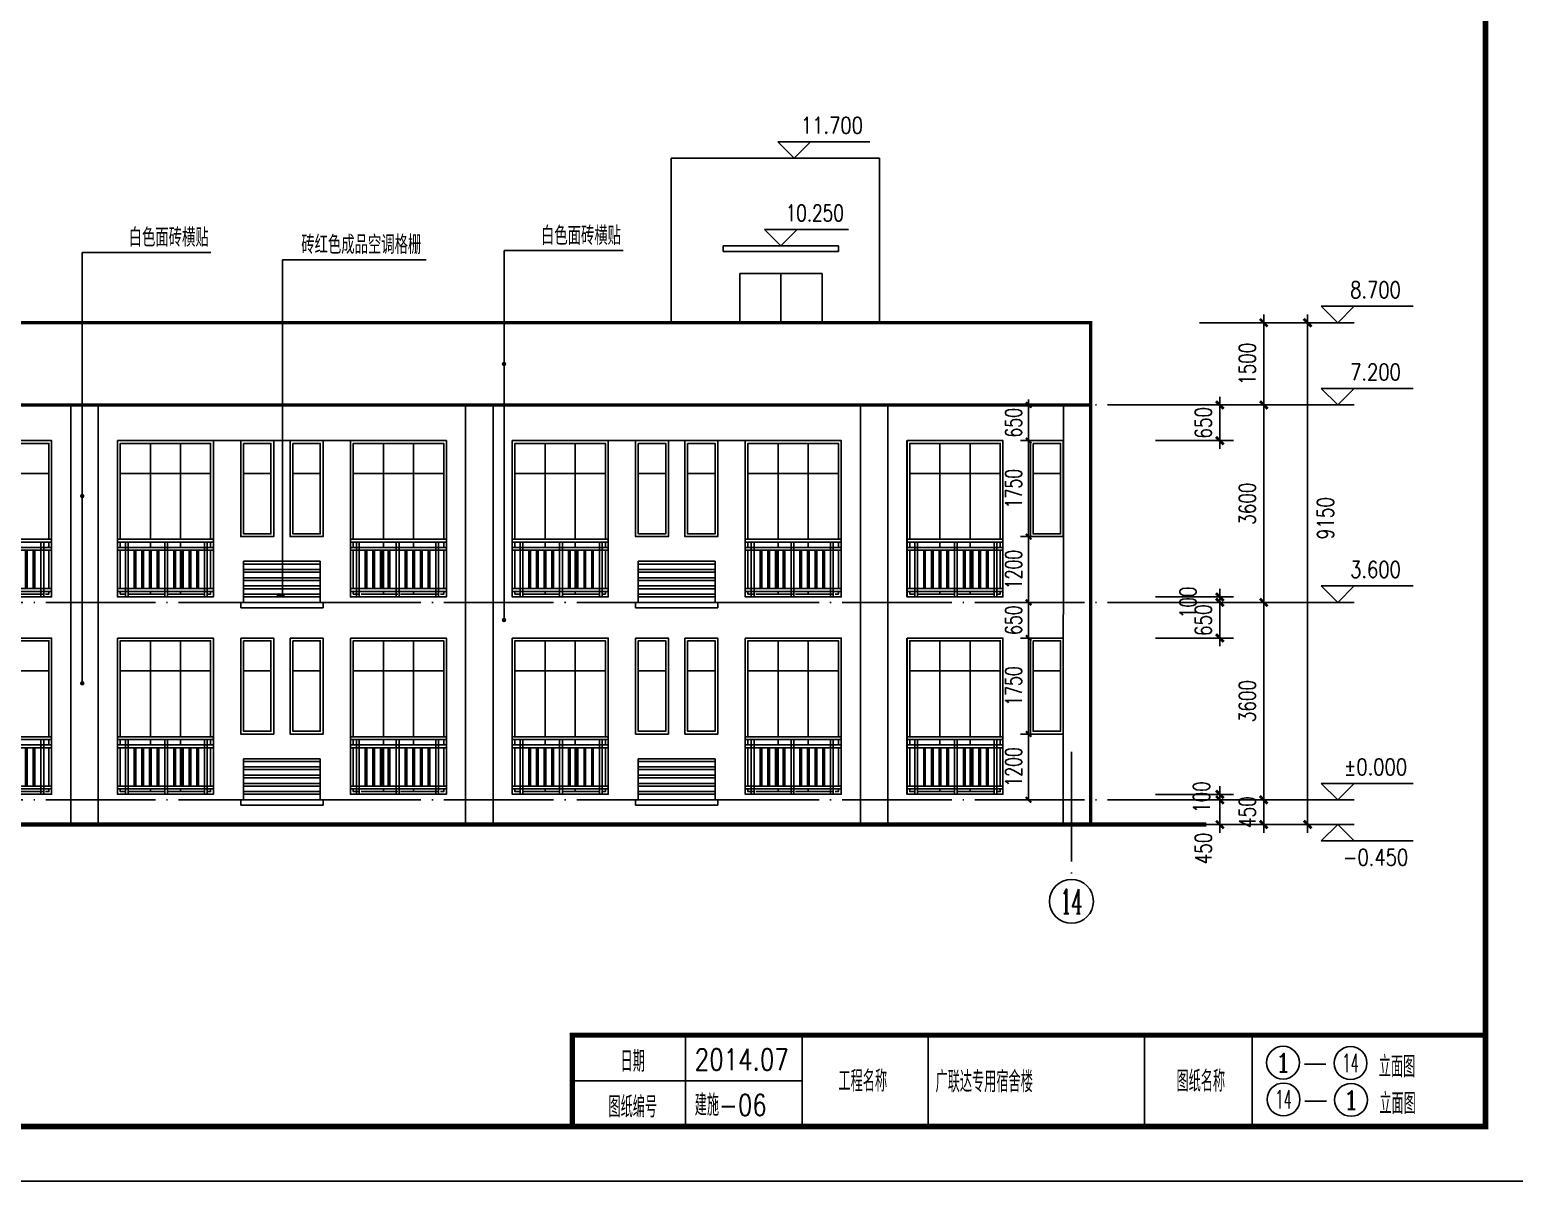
# Model space of a CAD drawing. Extents: x -105837 to 547563, y 466041 to 508041.
# Drawn here: x 223012 to 250088, y 466041 to 487041 of the extents above; entities that cross this region are included whole.
import ezdxf
from ezdxf.enums import TextEntityAlignment as Align

# ---------------------------------------------------------------- set-up
doc = ezdxf.new("R2010")
doc.units = 0
doc.header["$LTSCALE"] = 1000
doc.header["$MEASUREMENT"] = 0
doc.linetypes.add('DOTE', pattern=[2.42, 2, -0.2, 0.02, -0.2])
doc.layers.get('0').update_dxf_attribs({"linetype": 'CONTINUOUS'})
doc.layers.get('DEFPOINTS').update_dxf_attribs({"linetype": 'CONTINUOUS'})
for name, color, linetype in [('AXIS', 3, 'CONTINUOUS'), ('AXIS_TEXT', 7, 'CONTINUOUS'), ('COLUMN', 4, 'CONTINUOUS'), ('DIM_LEAD', 3, 'CONTINUOUS'), ('DOTE', 1, 'DOTE'), ('PUB_DIM', 3, 'CONTINUOUS'), ('PUB_TEXT', 7, 'CONTINUOUS'), ('PUB_TITLE', 4, 'CONTINUOUS'), ('SOLID_HATCH', 251, 'CONTINUOUS'), ('S详图索引', 7, 'CONTINUOUS'), ('T', 21, 'CONTINUOUS'), ('t-填充', 8, 'CONTINUOUS'), ('文字', 7, 'CONTINUOUS')]:
    doc.layers.add(name, color=color, linetype=linetype)
doc.styles.add('_TCH_DIM', font='SIMPLEX', dxfattribs={"bigfont": 'GBCBIG'})
doc.styles.add('_TCH_DIM_T3', font='SIMPLEX', dxfattribs={"width": 0.705882, "bigfont": 'GBCBIG'})
doc.styles.add('COMPLEX', font='COMPLEX.shx')
doc.styles.add('DIM_FONT', font='SIMPLEX.shx', dxfattribs={"width": 0.75})
doc.styles.add('国标仿宋', font='SIMPLEX.shx', dxfattribs={"width": 0.75, "bigfont": 'gbhzfs.shx'})
doc.dimstyles.new('_TCH_ARCH&&100', dxfattribs={"dimtxt": 297.5, "dimasz": 100, "dimexe": 250, "dimexo": 300, "dimgap": 126.25, "dimtad": 1, "dimdec": 0, "dimzin": 0, "dimdsep": 46, "dimtxsty": '_TCH_DIM_T3', "dimblk": 'ARCHTICK', "dimcen": 0.09, "dimclrt": 7, "dimazin": 2, "dimtfac": 1, "dimtdec": 0, "dimtix": 1, "dimtmove": 2, "dimatfit": 3, "dimfxl": 1, "dimtolj": 1, "dimtzin": 0, "dimarcsym": 0})
doc.dimstyles.new('DIMN', dxfattribs={"dimtxt": 300, "dimasz": 1, "dimexe": 250, "dimexo": 300, "dimgap": 150, "dimtad": 1, "dimdec": 0, "dimzin": 0, "dimdsep": 46, "dimtxsty": 'DIM_FONT', "dimblk": '_DIMX', "dimcen": 0.09, "dimclrt": 7, "dimadec": 0, "dimazin": 0, "dimtfac": 1, "dimtdec": 0, "dimtix": 1, "dimtmove": 2, "dimatfit": 3, "dimldrblk": '_DIMX', "dimfxl": 1, "dimtolj": 1, "dimtzin": 0, "dimarcsym": 0})

# ---------------------------------------------------------------- blocks, each defined once
blk = doc.blocks.new('13')
blk.add_lwpolyline([(282941, 114858), (284691, 114858), (284691, 112008), (282941, 112008)], close=True)
at = {"layer": 'T'}
for p, q in [((283541, 114808), (283541, 113058)), ((284091, 114808), (284091, 113058)), ((282991, 114258), (284641, 114258)), ((284691, 113058), (282991, 113058)), ((283541, 113008), (283541, 112908)), ((284091, 113008), (284091, 112908)), ((283541, 112858), (283541, 112158)), ((284091, 112858), (284091, 112158)), ((283541, 112108), (283541, 112058)), ((284091, 112108), (284091, 112058))]:
    blk.add_line(p, q, dxfattribs=at)
for points in [[(282991, 113058), (282991, 114808), (284641, 114808), (284641, 113058)], [(282991, 112908), (282991, 113008)], [(284641, 113008), (284641, 112908)], [(282991, 112158), (282991, 112858)], [(284641, 112858), (284641, 112158)], [(283086, 112058), (282991, 112058), (282991, 112108)], [(284641, 112108), (284641, 112058), (284581, 112058)], [(283806, 112058), (283136, 112058)], [(284531, 112058), (283856, 112058)]]:
    blk.add_lwpolyline(points, dxfattribs=at)
blk = doc.blocks.new('LG3')
at = {"color": 163, "linetype": 'Continuous'}
for p, q in [((1016666, 455107), (1018416, 455107)), ((1016666, 455057), (1018416, 455057)), ((1016666, 454957), (1018416, 454957)), ((1016666, 454907), (1018416, 454907)), ((1016811, 455057), (1016811, 454057)), ((1016861, 455057), (1016861, 454057)), ((1016971, 454907), (1016971, 454207)), ((1017001, 454907), (1017001, 454207)), ((1017111, 454907), (1017111, 454207)), ((1017141, 454907), (1017141, 454207)), ((1017251, 454907), (1017251, 454207)), ((1017281, 454907), (1017281, 454207)), ((1017391, 454907), (1017391, 454207)), ((1017421, 454907), (1017421, 454207)), ((1017531, 455057), (1017531, 454057)), ((1017581, 455057), (1017581, 454057)), ((1017696, 454907), (1017696, 454207)), ((1017726, 454907), (1017726, 454207)), ((1017836, 454907), (1017836, 454207)), ((1017866, 454907), (1017866, 454207)), ((1017976, 454907), (1017976, 454207)), ((1018006, 454907), (1018006, 454207)), ((1018116, 454907), (1018116, 454207)), ((1018146, 454907), (1018146, 454207)), ((1018256, 455057), (1018256, 454057)), ((1018306, 455057), (1018306, 454057)), ((1016666, 454207), (1018416, 454207)), ((1016666, 454157), (1018416, 454157))]:
    blk.add_line(p, q, dxfattribs=at)
blk = doc.blocks.new('_axiso')
blk.add_circle((0, 0), 0.5)
at = {"layer": 'AXIS_TEXT', "style": 'COMPLEX', "width": 1.041667}
blk.add_attdef('A', text='', height=0.56, dxfattribs=at).set_placement((-0.25, -0.28), (0.25, -0.28), align=Align.FIT)
blk = doc.blocks.new('_DIMX')
blk.add_line((-150, 0), (150, 0))
at = {"const_width": 50}
blk.add_lwpolyline([(-70, -70), (70, 70)], dxfattribs=at)
blk = doc.blocks.new('*D830')
at = {"layer": 'DEFPOINTS', "color": 0, "transparency": 16777216}
for p in [(244047, 481697, -324853), (244047, 472547), (246318, 472547)]:
    blk.add_point(p, dxfattribs=at)
at = {"layer": 'PUB_DIM', "color": 0, "lineweight": -2, "transparency": 16777216}
for p, q in [((244347, 481697), (246568, 481697)), ((246318, 481696), (246318, 472548)), ((244347, 472547), (246568, 472547))]:
    blk.add_line(p, q, dxfattribs=at)
for p, rotation in [((246318, 481697), 90), ((246318, 472547), 270)]:
    blk.add_blockref('_DIMX', p, dxfattribs=dict(at, rotation=rotation))
at = {"layer": 'PUB_DIM', "color": 7, "transparency": 16777216, "insert": (246645, 478133), "char_height": 300, "attachment_point": 5, "rotation": 90, "style": 'DIM_FONT'}
blk.add_mtext('\\A1;9150', dxfattribs=at)
blk = doc.blocks.new('*D831')
at = {"layer": 'DEFPOINTS', "color": 0, "transparency": 16777216}
for p in [(244047, 476597), (244047, 472997), (245518, 472997)]:
    blk.add_point(p, dxfattribs=at)
at = {"layer": 'PUB_DIM', "color": 0, "lineweight": -2, "transparency": 16777216}
for p, q in [((244347, 476597), (245768, 476597)), ((245518, 476596), (245518, 472998)), ((244347, 472997), (245768, 472997))]:
    blk.add_line(p, q, dxfattribs=at)
for p, rotation in [((245518, 476597), 90), ((245518, 472997), 270)]:
    blk.add_blockref('_DIMX', p, dxfattribs=dict(at, rotation=rotation))
at = {"layer": 'PUB_DIM', "color": 7, "transparency": 16777216, "insert": (245218, 474797), "char_height": 300, "attachment_point": 5, "rotation": 90, "style": 'DIM_FONT'}
blk.add_mtext('\\A1;3600', dxfattribs=at)
blk = doc.blocks.new('*D832')
at = {"layer": 'DEFPOINTS', "color": 0, "transparency": 16777216}
for p in [(244047, 472997), (244047, 472547), (245518, 472547)]:
    blk.add_point(p, dxfattribs=at)
at = {"layer": 'PUB_DIM', "color": 0, "lineweight": -2, "transparency": 16777216}
for p, q in [((244347, 472997), (245768, 472997)), ((245518, 472998), (245518, 472999)), ((245518, 472997), (245518, 472547)), ((244347, 472547), (245768, 472547)), ((245518, 472546), (245518, 472545))]:
    blk.add_line(p, q, dxfattribs=at)
for p, rotation in [((245518, 472997), 270), ((245518, 472547), 90)]:
    blk.add_blockref('_DIMX', p, dxfattribs=dict(at, rotation=rotation))
at = {"layer": 'PUB_DIM', "color": 7, "transparency": 16777216, "insert": (245218, 472772), "char_height": 300, "attachment_point": 5, "rotation": 90, "style": 'DIM_FONT'}
blk.add_mtext('\\A1;450', dxfattribs=at)
blk = doc.blocks.new('*D833')
at = {"layer": 'DEFPOINTS', "color": 0, "transparency": 16777216}
for p in [(243247, 473097, 1273), (243247, 472997, 1273), (244718, 472997)]:
    blk.add_point(p, dxfattribs=at)
at = {"layer": 'PUB_DIM', "color": 0, "lineweight": -2, "transparency": 16777216}
for p, q in [((243547, 473097), (244968, 473097)), ((244718, 473098), (244718, 473099)), ((244718, 473097), (244718, 472997)), ((243547, 472997), (244968, 472997)), ((244718, 472996), (244718, 472995))]:
    blk.add_line(p, q, dxfattribs=at)
for p, rotation in [((244718, 473097), 270), ((244718, 472997), 90)]:
    blk.add_blockref('_DIMX', p, dxfattribs=dict(at, rotation=rotation))
at = {"layer": 'PUB_DIM', "color": 7, "transparency": 16777216, "insert": (244384, 473047), "char_height": 300, "attachment_point": 5, "rotation": 90, "style": 'DIM_FONT'}
blk.add_mtext('\\A1;100', dxfattribs=at)
blk = doc.blocks.new('*D834')
at = {"layer": 'DEFPOINTS', "color": 0, "transparency": 16777216}
for p in [(243247, 472997), (243247, 472547), (244718, 472547)]:
    blk.add_point(p, dxfattribs=at)
at = {"layer": 'PUB_DIM', "color": 0, "lineweight": -2, "transparency": 16777216}
for p, q in [((243547, 472997), (244968, 472997)), ((244718, 472996), (244718, 472548)), ((243547, 472547), (244968, 472547))]:
    blk.add_line(p, q, dxfattribs=at)
for p, rotation in [((244718, 472997), 90), ((244718, 472547), 270)]:
    blk.add_blockref('_DIMX', p, dxfattribs=dict(at, rotation=rotation))
at = {"layer": 'PUB_DIM', "color": 7, "transparency": 16777216, "insert": (244418, 472109), "char_height": 300, "attachment_point": 5, "rotation": 90, "style": 'DIM_FONT'}
blk.add_mtext('\\A1;450', dxfattribs=at)
blk = doc.blocks.new('*D835')
at = {"layer": 'DEFPOINTS', "color": 0, "transparency": 16777216}
for p in [(243247, 476597), (243247, 475947), (244718, 475947)]:
    blk.add_point(p, dxfattribs=at)
at = {"layer": 'PUB_DIM', "color": 0, "lineweight": -2, "transparency": 16777216}
for p, q in [((243547, 476597), (244968, 476597)), ((244718, 476598), (244718, 476599)), ((244718, 476597), (244718, 475947)), ((243547, 475947), (244968, 475947)), ((244718, 475946), (244718, 475945))]:
    blk.add_line(p, q, dxfattribs=at)
for p, rotation in [((244718, 476597), 270), ((244718, 475947), 90)]:
    blk.add_blockref('_DIMX', p, dxfattribs=dict(at, rotation=rotation))
at = {"layer": 'PUB_DIM', "color": 7, "transparency": 16777216, "insert": (244418, 476272), "char_height": 300, "attachment_point": 5, "rotation": 90, "style": 'DIM_FONT'}
blk.add_mtext('\\A1;650', dxfattribs=at)
blk = doc.blocks.new('*D837')
at = {"layer": 'DEFPOINTS', "color": 0, "transparency": 16777216}
for p in [(244047, 481697), (244047, 480197), (245518, 480197)]:
    blk.add_point(p, dxfattribs=at)
at = {"layer": 'PUB_DIM', "color": 0, "lineweight": -2, "transparency": 16777216}
for p, q in [((244347, 481697), (245768, 481697)), ((245518, 481696), (245518, 480198)), ((244347, 480197), (245768, 480197))]:
    blk.add_line(p, q, dxfattribs=at)
for p, rotation in [((245518, 481697), 90), ((245518, 480197), 270)]:
    blk.add_blockref('_DIMX', p, dxfattribs=dict(at, rotation=rotation))
at = {"layer": 'PUB_DIM', "color": 7, "transparency": 16777216, "insert": (245218, 480947), "char_height": 300, "attachment_point": 5, "rotation": 90, "style": 'DIM_FONT'}
blk.add_mtext('\\A1;1500', dxfattribs=at)
blk = doc.blocks.new('*D838')
at = {"layer": 'DEFPOINTS', "color": 0, "transparency": 16777216}
for p in [(244047, 480197), (244047, 476597), (245518, 476597)]:
    blk.add_point(p, dxfattribs=at)
at = {"layer": 'PUB_DIM', "color": 0, "lineweight": -2, "transparency": 16777216}
for p, q in [((244347, 480197), (245768, 480197)), ((245518, 480196), (245518, 476598)), ((244347, 476597), (245768, 476597))]:
    blk.add_line(p, q, dxfattribs=at)
for p, rotation in [((245518, 480197), 90), ((245518, 476597), 270)]:
    blk.add_blockref('_DIMX', p, dxfattribs=dict(at, rotation=rotation))
at = {"layer": 'PUB_DIM', "color": 7, "transparency": 16777216, "insert": (245218, 478397), "char_height": 300, "attachment_point": 5, "rotation": 90, "style": 'DIM_FONT'}
blk.add_mtext('\\A1;3600', dxfattribs=at)
blk = doc.blocks.new('*D839')
at = {"layer": 'DEFPOINTS', "color": 0, "transparency": 16777216}
for p in [(243247, 476697, 1273), (243247, 476597, 1273), (244718, 476597)]:
    blk.add_point(p, dxfattribs=at)
at = {"layer": 'PUB_DIM', "color": 0, "lineweight": -2, "transparency": 16777216}
for p, q in [((243547, 476697), (244968, 476697)), ((243547, 476597), (244968, 476597)), ((244718, 476698), (244718, 476699)), ((244718, 476697), (244718, 476597)), ((244718, 476596), (244718, 476595))]:
    blk.add_line(p, q, dxfattribs=at)
for p, rotation in [((244718, 476697), 270), ((244718, 476597), 90)]:
    blk.add_blockref('_DIMX', p, dxfattribs=dict(at, rotation=rotation))
at = {"layer": 'PUB_DIM', "color": 7, "transparency": 16777216, "insert": (244136, 476597), "char_height": 300, "attachment_point": 5, "rotation": 90, "style": 'DIM_FONT'}
blk.add_mtext('\\A1;100', dxfattribs=at)
blk = doc.blocks.new('*D841')
at = {"layer": 'DEFPOINTS', "color": 0, "transparency": 16777216}
for p in [(243247, 480197), (243247, 479547), (244718, 479547)]:
    blk.add_point(p, dxfattribs=at)
at = {"layer": 'PUB_DIM', "color": 0, "lineweight": -2, "transparency": 16777216}
for p, q in [((243547, 480197), (244968, 480197)), ((244718, 480198), (244718, 480199)), ((244718, 480197), (244718, 479547)), ((243547, 479547), (244968, 479547)), ((244718, 479546), (244718, 479545))]:
    blk.add_line(p, q, dxfattribs=at)
for p, rotation in [((244718, 480197), 270), ((244718, 479547), 90)]:
    blk.add_blockref('_DIMX', p, dxfattribs=dict(at, rotation=rotation))
at = {"layer": 'PUB_DIM', "color": 7, "transparency": 16777216, "insert": (244418, 479872), "char_height": 300, "attachment_point": 5, "rotation": 90, "style": 'DIM_FONT'}
blk.add_mtext('\\A1;650', dxfattribs=at)
blk = doc.blocks.new('_ArchTick')
at = {"color": 0, "linetype": 'ByBlock', "const_width": 0.4}
blk.add_lwpolyline([(-0.5, -0.5), (0.5, 0.5)], dxfattribs=at)
blk = doc.blocks.new('*D946')
at = {"layer": 'DEFPOINTS', "color": 0, "transparency": 16777216}
for p in [(240780, 480197), (241230, 480197), (240780, 479547)]:
    blk.add_point(p, dxfattribs=at)
at = {"layer": 'PUB_DIM', "color": 0, "lineweight": -2, "transparency": 16777216}
for p, q in [((241080, 480197), (241480, 480197)), ((241230, 480197), (241230, 480297)), ((241230, 479547), (241230, 480197)), ((241080, 479547), (241480, 479547)), ((241230, 479547), (241230, 479447))]:
    blk.add_line(p, q, dxfattribs=at)
at = {"layer": 'PUB_DIM', "color": 0, "lineweight": -2, "transparency": 16777216, "xscale": 100, "yscale": 100, "zscale": 100}
for p, rotation in [((241230, 480197), 270), ((241230, 479547), 90)]:
    blk.add_blockref('_ArchTick', p, dxfattribs=dict(at, rotation=rotation))
at = {"layer": 'PUB_DIM', "color": 7, "transparency": 16777216, "insert": (240955, 479872), "char_height": 297.5, "attachment_point": 5, "rotation": 90, "style": '_TCH_DIM_T3'}
blk.add_mtext('\\A1;650', dxfattribs=at)
blk = doc.blocks.new('*D947')
at = {"layer": 'DEFPOINTS', "color": 0, "transparency": 16777216}
for p in [(240780, 479547), (241230, 479547), (240780, 477797)]:
    blk.add_point(p, dxfattribs=at)
at = {"layer": 'PUB_DIM', "color": 0, "lineweight": -2, "transparency": 16777216}
for p, q in [((241080, 479547), (241480, 479547)), ((241230, 477797), (241230, 479547)), ((241080, 477797), (241480, 477797))]:
    blk.add_line(p, q, dxfattribs=at)
at = {"layer": 'PUB_DIM', "color": 0, "lineweight": -2, "transparency": 16777216, "xscale": 100, "yscale": 100, "zscale": 100}
for p, rotation in [((241230, 479547), 90), ((241230, 477797), 270)]:
    blk.add_blockref('_ArchTick', p, dxfattribs=dict(at, rotation=rotation))
at = {"layer": 'PUB_DIM', "color": 7, "transparency": 16777216, "insert": (240955, 478672), "char_height": 297.5, "attachment_point": 5, "rotation": 90, "style": '_TCH_DIM_T3'}
blk.add_mtext('\\A1;1750', dxfattribs=at)
blk = doc.blocks.new('*D948')
at = {"layer": 'DEFPOINTS', "color": 0, "transparency": 16777216}
for p in [(240780, 477797), (241230, 477797), (240780, 476597)]:
    blk.add_point(p, dxfattribs=at)
at = {"layer": 'PUB_DIM', "color": 0, "lineweight": -2, "transparency": 16777216}
for p, q in [((241080, 477797), (241480, 477797)), ((241230, 476597), (241230, 477797)), ((241080, 476597), (241480, 476597))]:
    blk.add_line(p, q, dxfattribs=at)
at = {"layer": 'PUB_DIM', "color": 0, "lineweight": -2, "transparency": 16777216, "xscale": 100, "yscale": 100, "zscale": 100}
for p, rotation in [((241230, 477797), 90), ((241230, 476597), 270)]:
    blk.add_blockref('_ArchTick', p, dxfattribs=dict(at, rotation=rotation))
at = {"layer": 'PUB_DIM', "color": 7, "transparency": 16777216, "insert": (240955, 477197), "char_height": 297.5, "attachment_point": 5, "rotation": 90, "style": '_TCH_DIM_T3'}
blk.add_mtext('\\A1;1200', dxfattribs=at)
blk = doc.blocks.new('*D949')
at = {"layer": 'DEFPOINTS', "color": 0, "transparency": 16777216}
for p in [(240780, 476597), (241230, 476597), (240780, 475947)]:
    blk.add_point(p, dxfattribs=at)
at = {"layer": 'PUB_DIM', "color": 0, "lineweight": -2, "transparency": 16777216}
for p, q in [((241080, 476597), (241480, 476597)), ((241230, 476597), (241230, 476697)), ((241230, 475947), (241230, 476597)), ((241080, 475947), (241480, 475947)), ((241230, 475947), (241230, 475847))]:
    blk.add_line(p, q, dxfattribs=at)
at = {"layer": 'PUB_DIM', "color": 0, "lineweight": -2, "transparency": 16777216, "xscale": 100, "yscale": 100, "zscale": 100}
for p, rotation in [((241230, 476597), 270), ((241230, 475947), 90)]:
    blk.add_blockref('_ArchTick', p, dxfattribs=dict(at, rotation=rotation))
at = {"layer": 'PUB_DIM', "color": 7, "transparency": 16777216, "insert": (240955, 476272), "char_height": 297.5, "attachment_point": 5, "rotation": 90, "style": '_TCH_DIM_T3'}
blk.add_mtext('\\A1;650', dxfattribs=at)
blk = doc.blocks.new('*D950')
at = {"layer": 'DEFPOINTS', "color": 0, "transparency": 16777216}
for p in [(240780, 475947), (241230, 475947), (240780, 474197)]:
    blk.add_point(p, dxfattribs=at)
at = {"layer": 'PUB_DIM', "color": 0, "lineweight": -2, "transparency": 16777216}
for p, q in [((241080, 475947), (241480, 475947)), ((241230, 474197), (241230, 475947)), ((241080, 474197), (241480, 474197))]:
    blk.add_line(p, q, dxfattribs=at)
at = {"layer": 'PUB_DIM', "color": 0, "lineweight": -2, "transparency": 16777216, "xscale": 100, "yscale": 100, "zscale": 100}
for p, rotation in [((241230, 475947), 90), ((241230, 474197), 270)]:
    blk.add_blockref('_ArchTick', p, dxfattribs=dict(at, rotation=rotation))
at = {"layer": 'PUB_DIM', "color": 7, "transparency": 16777216, "insert": (240955, 475072), "char_height": 297.5, "attachment_point": 5, "rotation": 90, "style": '_TCH_DIM_T3'}
blk.add_mtext('\\A1;1750', dxfattribs=at)
blk = doc.blocks.new('*D951')
at = {"layer": 'DEFPOINTS', "color": 0, "transparency": 16777216}
for p in [(240780, 474197), (241230, 474197), (240780, 472997)]:
    blk.add_point(p, dxfattribs=at)
at = {"layer": 'PUB_DIM', "color": 0, "lineweight": -2, "transparency": 16777216}
for p, q in [((241080, 474197), (241480, 474197)), ((241230, 472997), (241230, 474197)), ((241080, 472997), (241480, 472997))]:
    blk.add_line(p, q, dxfattribs=at)
at = {"layer": 'PUB_DIM', "color": 0, "lineweight": -2, "transparency": 16777216, "xscale": 100, "yscale": 100, "zscale": 100}
for p, rotation in [((241230, 474197), 90), ((241230, 472997), 270)]:
    blk.add_blockref('_ArchTick', p, dxfattribs=dict(at, rotation=rotation))
at = {"layer": 'PUB_DIM', "color": 7, "transparency": 16777216, "insert": (240955, 473597), "char_height": 297.5, "attachment_point": 5, "rotation": 90, "style": '_TCH_DIM_T3'}
blk.add_mtext('\\A1;1200', dxfattribs=at)

msp = doc.modelspace()

# ---------------------------------------------------------------- hatches: boundary and pattern name
at = {"layer": 't-填充'}
h = msp.add_hatch(color=256, dxfattribs=at)
edge = h.paths.add_edge_path()
edge.add_arc((227554.75683, 476727.01487), 28.06869, 0, 360)

# ---------------------------------------------------------------- linework, layer by layer
for p, q in [((234711.82161, 484697.42869, -326125.57455), (238511.82161, 484697.42869, -326125.57455)), ((234711.82161, 484697.42869, -326125.57455), (234711.82161, 481697.42869, -326125.57455)), ((238511.82161, 484697.42869, -326125.57455), (238511.82161, 481697.42869, -326125.57455)), ((235661.82161, 483097.42869, -326125.57455), (237761.82161, 483097.42869, -326125.57455)), ((235661.82161, 483097.42869, -326125.57455), (235661.82161, 482997.42869, -326125.57455)), ((235661.82161, 482997.42869, -326125.57455), (237761.82161, 482997.42869, -326125.57455)), ((235961.82161, 482597.42869, -326125.57455), (237461.82161, 482597.42869, -326125.57455)), ((235961.82161, 482597.42869, -326125.57455), (235961.82161, 481697.42869, -326125.57455)), ((236711.82161, 482597.42869, -326125.57455), (236711.82161, 481697.42869, -326125.57455)), ((237461.82161, 482597.42869, -326125.57455), (237461.82161, 481697.42869, -326125.57455)), ((223761.82161, 472547.42869, -1272.79221), (223761.82161, 480197.42869, -356290.47577)), ((224261.82161, 480197.42869, -356290.47577), (224261.82161, 472547.42869, -1272.79221)), ((230961.82161, 472547.42869, -1272.79221), (230961.82161, 480197.42869, -356290.47577)), ((231461.82161, 480197.42869, -356290.47577), (231461.82161, 472547.42869, -1272.79221)), ((238161.82161, 472547.42869, -1272.79221), (238161.82161, 480197.42869, -356290.47577)), ((238661.82161, 480197.42869, -356290.47577), (238661.82161, 472547.42869, -1272.79221)), ((241868.59202, 480197.42869, -326125.57455), (241861.82161, 472547.42869, -1272.79221)), ((217411.82161, 479547.42869, -326125.57455), (223411.82161, 479547.42869, -326125.57455)), ((223411.82161, 479547.42869, -326125.57455), (223411.82161, 476697.42869, -326125.57455)), ((224611.82161, 479547.42869, -326125.57455), (230611.82161, 479547.42869, -326125.57455)), ((224611.82161, 479547.42869, -326125.57455), (224611.82161, 476697.42869, -326125.57455)), ((226361.82161, 479547.42869, -326125.57455), (226361.82161, 476697.42869, -326125.57455)), ((228861.82161, 479547.42869, -326125.57455), (228861.82161, 476697.42869, -326125.57455)), ((230611.82161, 479547.42869, -326125.57455), (230611.82161, 476697.42869, -326125.57455)), ((231811.82161, 479547.42869, -326125.57455), (237811.82161, 479547.42869, -326125.57455)), ((231811.82161, 479547.42869, -326125.57455), (231811.82161, 476697.42869, -326125.57455)), ((233561.82161, 479547.42869, -326125.57455), (233561.82161, 476697.42869, -326125.57455)), ((236061.82161, 479547.42869, -326125.57455), (236061.82161, 476697.42869, -326125.57455)), ((237811.82161, 479547.42869, -326125.57455), (237811.82161, 476697.42869, -326125.57455)), ((239011.82161, 479547.42869, -326125.57455), (239011.82161, 476697.42869, -326125.57455)), ((239011.82161, 479547.42869, -326125.57455), (239011.82161, 476697.42869, -326125.57455)), ((240761.82161, 479547.42869, -326125.57455), (240761.82161, 476697.42869, -326125.57455)), ((226911.82161, 478947.42869, -326125.57455), (227411.82161, 478947.42869, -326125.57455)), ((227811.82161, 478947.42869, -326125.57455), (228311.82161, 478947.42869, -326125.57455)), ((234111.82161, 478947.42869, -326125.57455), (234611.82161, 478947.42869, -326125.57455)), ((235011.82161, 478947.42869, -326125.57455), (235511.82161, 478947.42869, -326125.57455)), ((241311.82161, 478947.42869, -326125.57455), (241811.82161, 478947.42869, -326125.57455)), ((223411.82161, 476697.42869, -326125.57455), (221661.82161, 476697.42869, -326125.57455)), ((226361.82161, 476697.42869, -326125.57455), (224611.82161, 476697.42869, -326125.57455)), ((226861.82161, 476597.42869, -326125.57455), (228361.82161, 476597.42869, -326125.57455)), ((226861.82161, 476497.42869, -326125.57455), (226861.82161, 476597.42869, -326125.57455)), ((228361.82161, 476597.42869, -326125.57455), (228361.82161, 476497.42869, -326125.57455)), ((230611.82161, 476697.42869, -326125.57455), (228861.82161, 476697.42869, -326125.57455)), ((233561.82161, 476697.42869, -326125.57455), (231811.82161, 476697.42869, -326125.57455)), ((234061.82161, 476597.42869, -326125.57455), (235561.82161, 476597.42869, -326125.57455)), ((234061.82161, 476497.42869, -326125.57455), (234061.82161, 476597.42869, -326125.57455)), ((235561.82161, 476597.42869, -326125.57455), (235561.82161, 476497.42869, -326125.57455)), ((237811.82161, 476697.42869, -326125.57455), (236061.82161, 476697.42869, -326125.57455)), ((240761.82161, 476697.42869, -326125.57455), (239011.82161, 476697.42869, -326125.57455)), ((228361.82161, 476497.42869, -326125.57455), (226861.82161, 476497.42869, -326125.57455)), ((235561.82161, 476497.42869, -326125.57455), (234061.82161, 476497.42869, -326125.57455)), ((223411.82161, 475947.42869, -1272.79221), (223411.82161, 473097.42869, -1272.79221)), ((224611.82161, 475947.42869, -1272.79221), (224611.82161, 473097.42869, -1272.79221)), ((226361.82161, 475947.42869, -1272.79221), (226361.82161, 473097.42869, -1272.79221)), ((228861.82161, 475947.42869, -1272.79221), (228861.82161, 473097.42869, -1272.79221)), ((230611.82161, 475947.42869, -1272.79221), (230611.82161, 473097.42869, -1272.79221)), ((231811.82161, 475947.42869, -1272.79221), (231811.82161, 473097.42869, -1272.79221)), ((233561.82161, 475947.42869, -1272.79221), (233561.82161, 473097.42869, -1272.79221)), ((236061.82161, 475947.42869, -1272.79221), (236061.82161, 473097.42869, -1272.79221)), ((237811.82161, 475947.42869, -1272.79221), (237811.82161, 473097.42869, -1272.79221)), ((239011.82161, 475947.42869, -1272.79221), (239011.82161, 473097.42869, -1272.79221)), ((239011.82161, 475947.42869, -1272.79221), (239011.82161, 473097.42869, -1272.79221)), ((240761.82161, 475947.42869, -1272.79221), (240761.82161, 473097.42869, -1272.79221)), ((226911.82161, 475347.42869, -1272.79221), (227411.82161, 475347.42869, -1272.79221)), ((227811.82161, 475347.42869, -1272.79221), (228311.82161, 475347.42869, -1272.79221)), ((234111.82161, 475347.42869, -1272.79221), (234611.82161, 475347.42869, -1272.79221)), ((235011.82161, 475347.42869, -1272.79221), (235511.82161, 475347.42869, -1272.79221)), ((241311.82161, 475347.42869, -1272.79221), (241811.82161, 475347.42869, -1272.79221)), ((223411.82161, 473097.42869, -1272.79221), (221661.82161, 473097.42869, -1272.79221)), ((226361.82161, 473097.42869, -1272.79221), (224611.82161, 473097.42869, -1272.79221)), ((230611.82161, 473097.42869, -1272.79221), (228861.82161, 473097.42869, -1272.79221)), ((233561.82161, 473097.42869, -1272.79221), (231811.82161, 473097.42869, -1272.79221)), ((237811.82161, 473097.42869, -1272.79221), (236061.82161, 473097.42869, -1272.79221)), ((240761.82161, 473097.42869, -1272.79221), (239011.82161, 473097.42869, -1272.79221)), ((226861.82161, 472997.42869, -1272.79221), (228361.82161, 472997.42869, -1272.79221)), ((226861.82161, 472897.42869, -1272.79221), (226861.82161, 472997.42869, -1272.79221)), ((228361.82161, 472897.42869, -1272.79221), (226861.82161, 472897.42869, -1272.79221)), ((228361.82161, 472997.42869, -1272.79221), (228361.82161, 472897.42869, -1272.79221)), ((234061.82161, 472997.42869, -1272.79221), (235561.82161, 472997.42869, -1272.79221)), ((234061.82161, 472897.42869, -1272.79221), (234061.82161, 472997.42869, -1272.79221)), ((235561.82161, 472897.42869, -1272.79221), (234061.82161, 472897.42869, -1272.79221)), ((235561.82161, 472997.42869, -1272.79221), (235561.82161, 472897.42869, -1272.79221))]:
    msp.add_line(p, q)
at = {"color": 8, "linetype": 'Continuous'}
msp.add_line((237761.82161, 483097.42869, -326125.57455), (237761.82161, 482997.42869, -326125.57455), dxfattribs=at)
at = {"color": 163, "linetype": 'Continuous'}
for p, q in [((226911.82161, 477347.42869, -326125.57455), (228311.82161, 477347.42869, -326125.57455)), ((226911.82161, 476597.42869, -326125.57455), (226911.82161, 477347.42869, -326125.57455)), ((226911.82161, 477297.42869, -326125.57455), (228311.82161, 477297.42869, -326125.57455)), ((226911.82161, 477197.42869, -326125.57455), (228311.82161, 477197.42869, -326125.57455)), ((226911.82161, 477147.42869, -326125.57455), (228311.82161, 477147.42869, -326125.57455)), ((228311.82161, 477347.42869, -326125.57455), (228311.82161, 476597.42869, -326125.57455)), ((234111.82161, 477347.42869, -326125.57455), (235511.82161, 477347.42869, -326125.57455)), ((234111.82161, 476597.42869, -326125.57455), (234111.82161, 477347.42869, -326125.57455)), ((234111.82161, 477297.42869, -326125.57455), (235511.82161, 477297.42869, -326125.57455)), ((234111.82161, 477197.42869, -326125.57455), (235511.82161, 477197.42869, -326125.57455)), ((234111.82161, 477147.42869, -326125.57455), (235511.82161, 477147.42869, -326125.57455)), ((235511.82161, 477347.42869, -326125.57455), (235511.82161, 476597.42869, -326125.57455)), ((226911.82161, 477047.42869, -326125.57455), (228311.82161, 477047.42869, -326125.57455)), ((226911.82161, 476997.42869, -326125.57455), (228311.82161, 476997.42869, -326125.57455)), ((226911.82161, 476897.42869, -326125.57455), (228311.82161, 476897.42869, -326125.57455)), ((226911.82161, 476847.42869, -326125.57455), (228311.82161, 476847.42869, -326125.57455)), ((234111.82161, 477047.42869, -326125.57455), (235511.82161, 477047.42869, -326125.57455)), ((234111.82161, 476997.42869, -326125.57455), (235511.82161, 476997.42869, -326125.57455)), ((234111.82161, 476897.42869, -326125.57455), (235511.82161, 476897.42869, -326125.57455)), ((234111.82161, 476847.42869, -326125.57455), (235511.82161, 476847.42869, -326125.57455)), ((226911.82161, 476747.42869, -326125.57455), (228311.82161, 476747.42869, -326125.57455)), ((226911.82161, 476697.42869, -326125.57455), (228311.82161, 476697.42869, -326125.57455)), ((234111.82161, 476747.42869, -326125.57455), (235511.82161, 476747.42869, -326125.57455)), ((234111.82161, 476697.42869, -326125.57455), (235511.82161, 476697.42869, -326125.57455)), ((226911.82161, 473747.42869, -1272.79221), (228311.82161, 473747.42869, -1272.79221)), ((226911.82161, 472997.42869, -1272.79221), (226911.82161, 473747.42869, -1272.79221)), ((226911.82161, 473697.42869, -1272.79221), (228311.82161, 473697.42869, -1272.79221)), ((226911.82161, 473597.42869, -1272.79221), (228311.82161, 473597.42869, -1272.79221)), ((228311.82161, 473747.42869, -1272.79221), (228311.82161, 472997.42869, -1272.79221)), ((234111.82161, 473747.42869, -1272.79221), (235511.82161, 473747.42869, -1272.79221)), ((234111.82161, 472997.42869, -1272.79221), (234111.82161, 473747.42869, -1272.79221)), ((234111.82161, 473697.42869, -1272.79221), (235511.82161, 473697.42869, -1272.79221)), ((234111.82161, 473597.42869, -1272.79221), (235511.82161, 473597.42869, -1272.79221)), ((235511.82161, 473747.42869, -1272.79221), (235511.82161, 472997.42869, -1272.79221)), ((226911.82161, 473547.42869, -1272.79221), (228311.82161, 473547.42869, -1272.79221)), ((226911.82161, 473447.42869, -1272.79221), (228311.82161, 473447.42869, -1272.79221)), ((226911.82161, 473397.42869, -1272.79221), (228311.82161, 473397.42869, -1272.79221)), ((226911.82161, 473297.42869, -1272.79221), (228311.82161, 473297.42869, -1272.79221)), ((234111.82161, 473547.42869, -1272.79221), (235511.82161, 473547.42869, -1272.79221)), ((234111.82161, 473447.42869, -1272.79221), (235511.82161, 473447.42869, -1272.79221)), ((234111.82161, 473397.42869, -1272.79221), (235511.82161, 473397.42869, -1272.79221)), ((234111.82161, 473297.42869, -1272.79221), (235511.82161, 473297.42869, -1272.79221)), ((226911.82161, 473247.42869, -1272.79221), (228311.82161, 473247.42869, -1272.79221)), ((226911.82161, 473147.42869, -1272.79221), (228311.82161, 473147.42869, -1272.79221)), ((226911.82161, 473097.42869, -1272.79221), (228311.82161, 473097.42869, -1272.79221)), ((234111.82161, 473247.42869, -1272.79221), (235511.82161, 473247.42869, -1272.79221)), ((234111.82161, 473147.42869, -1272.79221), (235511.82161, 473147.42869, -1272.79221)), ((234111.82161, 473097.42869, -1272.79221), (235511.82161, 473097.42869, -1272.79221))]:
    msp.add_line(p, q, dxfattribs=at)
for points, const_width, elevation in [([(194862.26051, 481697.42869), (242361.82161, 481697.42869), (242361.82161, 472547.42869)], 60, -1272.79221), ([(242361.82161, 480197.42869), (194862.26051, 480197.42869)], 60, -326125.57455), ([(193837.66301, 472547.42869), (244468.28582, 472547.42869)], 80, -1272.79221)]:
    msp.add_lwpolyline(points, dxfattribs=dict(const_width=const_width, elevation=elevation))
at = {"elevation": -1272.79221}
for points in [[(226861.82161, 479547.42869), (227461.82161, 479547.42869), (227461.82161, 477797.42869), (226861.82161, 477797.42869)], [(227761.82161, 479547.42869), (228361.82161, 479547.42869), (228361.82161, 477797.42869), (227761.82161, 477797.42869)], [(234061.82161, 479547.42869), (234661.82161, 479547.42869), (234661.82161, 477797.42869), (234061.82161, 477797.42869)], [(234961.82161, 479547.42869), (235561.82161, 479547.42869), (235561.82161, 477797.42869), (234961.82161, 477797.42869)], [(241261.82161, 479547.42869), (241861.82161, 479547.42869), (241861.82161, 477797.42869), (241261.82161, 477797.42869)], [(226911.82161, 479497.42869), (227411.82161, 479497.42869), (227411.82161, 477847.42869), (226911.82161, 477847.42869)], [(227811.82161, 479497.42869), (228311.82161, 479497.42869), (228311.82161, 477847.42869), (227811.82161, 477847.42869)], [(234111.82161, 479497.42869), (234611.82161, 479497.42869), (234611.82161, 477847.42869), (234111.82161, 477847.42869)], [(235011.82161, 479497.42869), (235511.82161, 479497.42869), (235511.82161, 477847.42869), (235011.82161, 477847.42869)], [(241311.82161, 479497.42869), (241811.82161, 479497.42869), (241811.82161, 477847.42869), (241311.82161, 477847.42869)], [(226861.82161, 475947.42869), (227461.82161, 475947.42869), (227461.82161, 474197.42869), (226861.82161, 474197.42869)], [(226911.82161, 475897.42869), (227411.82161, 475897.42869), (227411.82161, 474247.42869), (226911.82161, 474247.42869)], [(227761.82161, 475947.42869), (228361.82161, 475947.42869), (228361.82161, 474197.42869), (227761.82161, 474197.42869)], [(227811.82161, 475897.42869), (228311.82161, 475897.42869), (228311.82161, 474247.42869), (227811.82161, 474247.42869)], [(234061.82161, 475947.42869), (234661.82161, 475947.42869), (234661.82161, 474197.42869), (234061.82161, 474197.42869)], [(234111.82161, 475897.42869), (234611.82161, 475897.42869), (234611.82161, 474247.42869), (234111.82161, 474247.42869)], [(234961.82161, 475947.42869), (235561.82161, 475947.42869), (235561.82161, 474197.42869), (234961.82161, 474197.42869)], [(235011.82161, 475897.42869), (235511.82161, 475897.42869), (235511.82161, 474247.42869), (235011.82161, 474247.42869)], [(241261.82161, 475947.42869), (241861.82161, 475947.42869), (241861.82161, 474197.42869), (241261.82161, 474197.42869)], [(241311.82161, 475897.42869), (241811.82161, 475897.42869), (241811.82161, 474247.42869), (241311.82161, 474247.42869)]]:
    msp.add_lwpolyline(points, close=True, dxfattribs=at)
at = {"layer": 'COLUMN', "color": 7}
for p, q in [((246260.00518, 468174.7551), (246651.93252, 468174.7551)), ((246269.59679, 467503.65407), (246661.52413, 467503.65407))]:
    msp.add_line(p, q, dxfattribs=at)
at = {"layer": 'DIM_LEAD'}
for p, q in [((223970.56418, 475122.55677), (223970.56418, 482979.28172)), ((223970.56418, 478536.9719), (223970.56418, 482979.28172)), ((223970.56418, 482979.28172), (226315.46688, 482979.28172)), ((227620.87076, 476721.48388), (227620.87076, 482846.80704)), ((227620.87076, 482846.80704), (230244.65133, 482846.80704)), ((231662.27797, 476275.98275), (231662.27797, 483011.45012)), ((231662.27797, 480945.28417), (231662.27797, 483011.45012)), ((231662.27797, 483011.45012), (233834.87462, 483011.45012))]:
    msp.add_line(p, q, dxfattribs=at)
at = {"layer": 'DIM_LEAD', "const_width": 40}
for points in [[(231662.27797, 480925.28417, 1), (231662.27797, 480965.28417, 1)], [(223970.56418, 478516.9719, 1), (223970.56418, 478556.9719, 1)], [(227620.87076, 476701.48388, 1), (227620.87076, 476741.48388, 1)], [(231662.27797, 476255.98275, 1), (231662.27797, 476295.98275, 1)], [(223970.56418, 475102.55677, 1), (223970.56418, 475142.55677, 1)]]:
    msp.add_lwpolyline(points, format="xyb", close=True, dxfattribs=at)
at = {"layer": 'DOTE'}
for p, q in [((194267.58449, 480197.42869, -326125.57455), (243547.42292, 480197.42869, -326125.57455)), ((194267.58449, 476597.42869, -1272.79221), (243547.42292, 476597.42869, -1272.79221)), ((242011.82161, 473874.77205, -1272.79221), (242011.82161, 471545.62961, -1272.79221)), ((194267.58449, 472997.42869, 323579.99014), (243547.42292, 472997.42869, 323579.99014))]:
    msp.add_line(p, q, dxfattribs=at)
at = {"layer": 'PUB_DIM'}
for p, q in [((236954.20043, 484697.42869, -326125.57455), (236654.20043, 484997.42869, -326125.57455)), ((236654.20043, 484997.42869, -326125.57455), (237254.20043, 484997.42869, -326125.57455)), ((236954.20043, 484997.42869, -326125.57455), (238331.34328, 484997.42869, -326125.57455)), ((237254.20043, 484997.42869, -326125.57455), (236954.20043, 484697.42869, -326125.57455)), ((236411.82161, 483397.42869, -326125.57455), (237011.82161, 483397.42869, -326125.57455)), ((236711.82161, 483097.42869, -326125.57455), (236411.82161, 483397.42869, -326125.57455)), ((237011.82161, 483397.42869, -326125.57455), (236711.82161, 483097.42869, -326125.57455)), ((236711.82161, 483397.42869, -326125.57455), (237946.10732, 483397.42869, -326125.57455)), ((246568.43895, 481997.42869, -1272.79221), (247168.43895, 481997.42869, -1272.79221)), ((246868.43895, 481697.42869, -1272.79221), (246568.43895, 481997.42869, -1272.79221)), ((247168.43895, 481997.42869, -1272.79221), (246868.43895, 481697.42869, -1272.79221)), ((246868.43895, 481997.42869, -1272.79221), (248245.58181, 481997.42869, -1272.79221)), ((244968.43895, 481697.42869, -326125.57455), (246368.43895, 481697.42869, -326125.57455)), ((245768.43895, 481697.42869, -1272.79221), (247168.43895, 481697.42869, -1272.79221)), ((246568.43895, 480497.42869, -326125.57455), (247168.43895, 480497.42869, -326125.57455)), ((246868.43895, 480197.42869, -326125.57455), (246568.43895, 480497.42869, -326125.57455)), ((247168.43895, 480497.42869, -326125.57455), (246868.43895, 480197.42869, -326125.57455)), ((246868.43895, 480497.42869, -326125.57455), (248245.58181, 480497.42869, -326125.57455)), ((245768.43895, 480197.42869, -326125.57455), (247168.43895, 480197.42869, -326125.57455)), ((246568.43895, 476897.42869, -1272.79221), (247168.43895, 476897.42869, -1272.79221)), ((246868.43895, 476597.42869, -1272.79221), (246568.43895, 476897.42869, -1272.79221)), ((246568.43895, 476897.42869, -1272.79221), (247168.43895, 476897.42869, -1272.79221)), ((246868.43895, 476597.42869, -1272.79221), (246568.43895, 476897.42869, -1272.79221)), ((246568.43895, 476897.42869, -326125.57455), (247168.43895, 476897.42869, -326125.57455)), ((246868.43895, 476597.42869, -326125.57455), (246568.43895, 476897.42869, -326125.57455)), ((247168.43895, 476897.42869, -1272.79221), (246868.43895, 476597.42869, -1272.79221)), ((246868.43895, 476897.42869, -1272.79221), (248245.58181, 476897.42869, -1272.79221)), ((247168.43895, 476897.42869, -1272.79221), (246868.43895, 476597.42869, -1272.79221)), ((246868.43895, 476897.42869, -1272.79221), (248245.58181, 476897.42869, -1272.79221)), ((247168.43895, 476897.42869, -326125.57455), (246868.43895, 476597.42869, -326125.57455)), ((246868.43895, 476897.42869, -326125.57455), (248245.58181, 476897.42869, -326125.57455)), ((245768.43895, 476597.42869, -1272.79221), (247168.43895, 476597.42869, -1272.79221)), ((245768.43895, 476597.42869, -1272.79221), (247168.43895, 476597.42869, -1272.79221)), ((245768.43895, 476597.42869, -326125.57455), (247168.43895, 476597.42869, -326125.57455)), ((246568.43895, 473297.42869, -1272.79221), (247168.43895, 473297.42869, -1272.79221)), ((246868.43895, 472997.42869, -1272.79221), (246568.43895, 473297.42869, -1272.79221)), ((247168.43895, 473297.42869, -1272.79221), (246868.43895, 472997.42869, -1272.79221)), ((246868.43895, 473297.42869, -1272.79221), (248245.58181, 473297.42869, -1272.79221)), ((245768.43895, 472997.42869, -1272.79221), (247168.43895, 472997.42869, -1272.79221)), ((246568.43895, 472547.42869, -1272.79221), (247168.43895, 472547.42869, -1272.79221)), ((246868.43895, 472547.42869, -1272.79221), (246568.43895, 472247.42869, -1272.79221)), ((247168.43895, 472247.42869, -1272.79221), (246868.43895, 472547.42869, -1272.79221)), ((246568.43895, 472247.42869, -1272.79221), (247168.43895, 472247.42869, -1272.79221)), ((246868.43895, 472247.42869, -1272.79221), (248245.58181, 472247.42869, -1272.79221))]:
    msp.add_line(p, q, dxfattribs=at)
at = {"layer": 'PUB_TITLE'}
msp.add_lwpolyline([(191163.01576, 466040.74173), (250563.01576, 466040.74173), (250563.01576, 508040.74173), (191163.01576, 508040.74173)], close=True, dxfattribs=at)
at = {"layer": 'PUB_TITLE', "const_width": 100}
msp.add_lwpolyline([(192163.01576, 467040.74173), (249563.01576, 467040.74173), (249563.01576, 507040.74173), (192163.01576, 507040.74173)], close=True, dxfattribs=at)
at = {"layer": 'S详图索引'}
msp.add_circle((227554.75683, 476727.01487, -326125.57455), 28.06869, dxfattribs=at)
at = {"layer": '文字'}
for p, q in [((234972.85601, 468703.94173), (234972.85601, 467040.74173)), ((237098.05601, 468703.94173), (237098.05601, 467040.74173)), ((239399.23504, 468703.94173), (239399.23504, 467040.74173)), ((243345.20359, 468703.94173), (243345.20359, 467040.74173)), ((245309.52897, 468703.94173), (245309.52897, 467040.74173)), ((237098.05601, 467872.34173), (232908.53837, 467872.34173))]:
    msp.add_line(p, q, dxfattribs=at)
at = {"layer": '文字', "const_width": 92.4}
msp.add_lwpolyline([(232908.53837, 468703.94173), (232908.53837, 467040.74173), (249563.01576, 467040.74173), (249563.01576, 468703.94173)], close=True, dxfattribs=at)

# ---------------------------------------------------------------- block references
for p in [(-61278.84768, 364689.41393, -1272.79221), (-58328.84768, 364689.41393, -1272.79221), (-54078.84768, 364689.41393, -1272.79221), (-51128.84768, 364689.41393, -1272.79221), (-46878.84768, 364689.41393, -1272.79221), (-43928.84768, 364689.41393, -1272.79221), (-61278.84768, 361089.41393, -1272.79221), (-58328.84768, 361089.41393, -1272.79221), (-54078.84768, 361089.41393, -1272.79221), (-51128.84768, 361089.41393, -1272.79221), (-46878.84768, 361089.41393, -1272.79221), (-43928.84768, 361089.41393, -1272.79221)]:
    msp.add_blockref('13', p)
at = {"layer": 'AXIS'}
ref = msp.add_blockref('_axiso', (242011.82161, 471145.62961, -1272.79221), dxfattribs=dict(at, xscale=800, yscale=800, zscale=800))
ref.add_attrib('A', '14', dxfattribs={"layer": 'AXIS_TEXT', "height": 448, "style": 'COMPLEX', "width": 0.604839}).set_placement((241811.82161, 470921.62961, -1272.79221), (242211.82161, 470921.62961, -1272.79221), align=Align.FIT)
ref = msp.add_blockref('_axiso', (245870.04832, 468204.37755, 322.19362), dxfattribs=dict(at, xscale=599.0400000000001, yscale=599.0400000000001, zscale=599.0400000000001))
ref.add_attrib('A', '1', dxfattribs={"layer": 'AXIS_TEXT', "height": 335.4624, "style": 'COMPLEX', "width": 2.083333}).set_placement((245720.28832, 468036.64635, 322.19362), (246019.80832, 468036.64635, 322.19362), align=Align.FIT)
ref = msp.add_blockref('_axiso', (247101.54177, 468196.81838, 322.19362), dxfattribs=dict(at, xscale=599.0400000000001, yscale=599.0400000000001, zscale=599.0400000000001))
ref.add_attrib('A', '14', dxfattribs={"layer": 'AXIS_TEXT', "height": 335.4624, "style": 'COMPLEX', "width": 0.604839}).set_placement((246951.78177, 468029.08718, 322.19362), (247251.30177, 468029.08718, 322.19362), align=Align.FIT)
ref = msp.add_blockref('_axiso', (245879.63993, 467533.27652, 322.19362), dxfattribs=dict(at, xscale=599.0400000000001, yscale=599.0400000000001, zscale=599.0400000000001))
ref.add_attrib('A', '14', dxfattribs={"layer": 'AXIS_TEXT', "height": 335.4624, "style": 'COMPLEX', "width": 0.604839}).set_placement((245729.87993, 467365.54532, 322.19362), (246029.39993, 467365.54532, 322.19362), align=Align.FIT)
ref = msp.add_blockref('_axiso', (247111.13338, 467525.71735, 322.19362), dxfattribs=dict(at, xscale=599.0400000000001, yscale=599.0400000000001, zscale=599.0400000000001))
ref.add_attrib('A', '1', dxfattribs={"layer": 'AXIS_TEXT', "height": 335.4624, "style": 'COMPLEX', "width": 2.083333}).set_placement((246961.37338, 467357.98615, 322.19362), (247260.89338, 467357.98615, 322.19362), align=Align.FIT)
at = {"layer": 'SOLID_HATCH', "xscale": -1}
for p in [(1240078.27081, 22640.90064, -1272.79221), (1247278.27081, 22640.90064, -1272.79221), (1254478.27081, 22640.90064, -1272.79221), (1240078.27081, 19040.90064, -1272.79221), (1247278.27081, 19040.90064, -1272.79221), (1254478.27081, 19040.90064, -1272.79221)]:
    msp.add_blockref('LG3', p, dxfattribs=at)
at = {"layer": 'SOLID_HATCH'}
for p in [(-792054.6276, 22640.90064, -1272.79221), (-784854.6276, 22640.90064, -1272.79221), (-777654.6276, 22640.90064, -1272.79221), (-792054.6276, 19040.90064, -1272.79221), (-784854.6276, 19040.90064, -1272.79221), (-777654.6276, 19040.90064, -1272.79221)]:
    msp.add_blockref('LG3', p, dxfattribs=at)

# ---------------------------------------------------------------- texts
at = {"layer": 'PUB_DIM', "color": 7, "style": 'DIM_FONT'}
for s, width, p in [('11.700', 0.8, (237642.77186, 485297.42869, -326125.57455)), ('10.250', 0.75, (237328.96446, 483697.42869, -326125.57455)), ('8.700', 0.8, (247557.01038, 482297.42869, -1272.79221)), ('7.200', 0.8, (247557.01038, 480797.42869, -326125.57455)), ('3.600', 0.8, (247557.01038, 477197.42869, -1272.79221)), ('%%p0.000', 0.8, (247557.01038, 473597.42869, -1272.79221)), ('-0.450', 0.8, (247557.01038, 471947.42869, -1272.79221))]:
    msp.add_text(s, height=300, dxfattribs=dict(at, width=width)).set_placement(p, align=Align.MIDDLE)
at = {"layer": 'PUB_TEXT', "style": '_TCH_DIM'}
for s, p in [('白色面砖横贴', (224817.91369, 483084.28172)), ('砖红色成品空调格栅', (227965.18324, 482951.80704)), ('白色面砖横贴', (232337.32143, 483116.45012))]:
    msp.add_text(s, height=337.588652, dxfattribs=at).set_placement(p)
at = {"layer": '文字', "style": '国标仿宋', "width": 0.8}
for s, p in [('日期', (234010.5703, 468036.1241)), ('工程名称', (238206.34296, 467675.97785)), ('图纸名称', (244370.26312, 467674.49886)), ('图纸编号', (234010.5703, 467204.5241))]:
    msp.add_text(s, height=385, dxfattribs=at).set_placement(p, align=Align.CENTER)
for s, p in [('2014.07', (235140.73263, 468069.67468)), ('立面图', (247616.91079, 467938.50621)), ('广联达专用宿舍楼', (239533.45327, 467663.7237)), ('建施-06', (235140.73263, 467238.07468)), ('立面图', (247626.5024, 467267.40518))]:
    msp.add_text(s, height=385, dxfattribs=at).set_placement(p)

# ---------------------------------------------------------------- dimensions: what is measured, and where the dimension line sits
at = {"layer": 'PUB_DIM'}
for base, p1, p2, picture, middle in [((246318.43895, 472547.42869, -1272.79221), (244047.42292, 481697.42869, -326125.57455), (244047.42292, 472547.42869, -1272.79221), '*D830', (246645.3636, 478132.94708, -1272.79221)), ((244718.43895, 476597.42869, -326125.57455), (243247.42292, 476697.42869, -324852.78235), (243247.42292, 476597.42869, -324852.78235), '*D839', (244136.2311, 476597.42869, -326125.57455)), ((244718.43895, 472997.42869, -1272.79221), (243247.42292, 473097.42869), (243247.42292, 472997.42869), '*D833', (244384.33291, 473047.42869, -1272.79221)), ((244718.43895, 472547.42869, -1272.79221), (243247.42292, 472997.42869, -1272.79221), (243247.42292, 472547.42869, -1272.79221), '*D834', (244418.43895, 472108.53486, -1272.79221))]:
    dim = msp.add_linear_dim(base=base, p1=p1, p2=p2, angle=270, dimstyle='DIMN', dxfattribs=at)
    dim.commit()
    dim.dimension.update_dxf_attribs({"geometry": picture, "text_midpoint": middle, "dimtype": 129})
for p1, p2, distance, dimstyle, picture, middle in [((244047.42292, 481697.42869, -326125.57455), (244047.42292, 480197.42869, -326125.57455), 1471.01603, 'DIMN', '*D837', (245218.43895, 480947.42869, -326125.57455)), ((243247.42292, 480197.42869, -326125.57455), (243247.42292, 479547.42869, -326125.57455), 1471.01603, 'DIMN', '*D841', (244418.43895, 479872.42869, -326125.57455)), ((244047.42292, 480197.42869, -326125.57455), (244047.42292, 476597.42869, -326125.57455), 1471.01603, 'DIMN', '*D838', (245218.43895, 478397.42869, -326125.57455)), ((240779.72565, 479547.42869), (240779.72565, 480197.42869), -450.33045, '_TCH_ARCH&&100', '*D946', (240955.0561, 479872.42869)), ((240779.72565, 477797.42869), (240779.72565, 479547.42869), -450.33045, '_TCH_ARCH&&100', '*D947', (240955.0561, 478672.42869)), ((240779.72565, 476597.42869), (240779.72565, 477797.42869), -450.33045, '_TCH_ARCH&&100', '*D948', (240955.0561, 477197.42869)), ((240779.72565, 475947.42869), (240779.72565, 476597.42869), -450.33045, '_TCH_ARCH&&100', '*D949', (240955.0561, 476272.42869)), ((243247.42292, 476597.42869, -1272.79221), (243247.42292, 475947.42869, -1272.79221), 1471.01603, 'DIMN', '*D835', (244418.43895, 476272.42869, -1272.79221)), ((244047.42292, 476597.42869, -1272.79221), (244047.42292, 472997.42869, -1272.79221), 1471.01603, 'DIMN', '*D831', (245218.43895, 474797.42869, -1272.79221)), ((240779.72565, 474197.42869), (240779.72565, 475947.42869), -450.33045, '_TCH_ARCH&&100', '*D950', (240955.0561, 475072.42869)), ((240779.72565, 472997.42869), (240779.72565, 474197.42869), -450.33045, '_TCH_ARCH&&100', '*D951', (240955.0561, 473597.42869)), ((244047.42292, 472997.42869, -1272.79221), (244047.42292, 472547.42869, -1272.79221), 1471.01603, 'DIMN', '*D832', (245218.43895, 472772.42869, -1272.79221))]:
    dim = msp.add_aligned_dim(p1=p1, p2=p2, distance=distance, dimstyle=dimstyle, dxfattribs=at)
    dim.commit()
    dim.dimension.update_dxf_attribs({"geometry": picture, "text_midpoint": middle})

doc.saveas('drawing.dxf')
